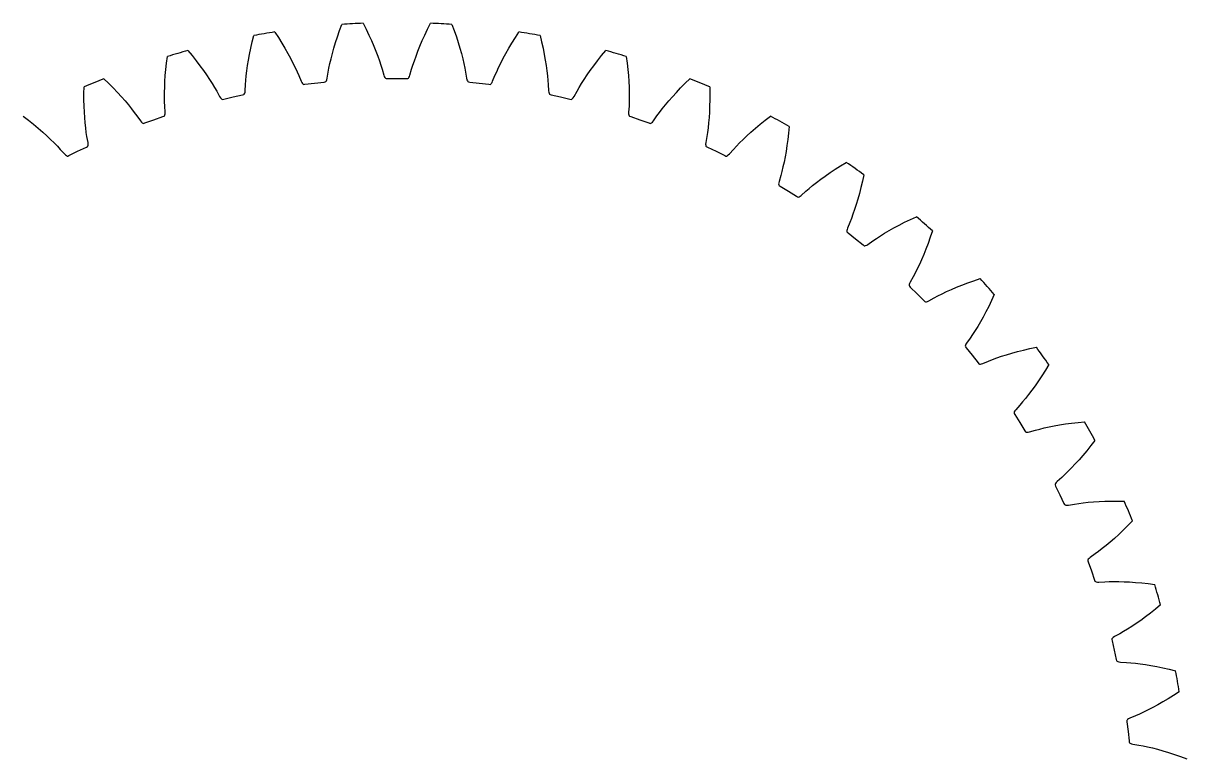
# Model space of a CAD drawing. Extents: x -29 to 85, y -29 to 29.
# Drawn here: x 42.32 to 84.93, y 2.02 to 28.97 of the extents above; entities that cross this region are included whole.
import ezdxf

# ---------------------------------------------------------------- set-up
doc = ezdxf.new("R2010")
doc.units = 0

msp = doc.modelspace()

# ---------------------------------------------------------------- linework, layer by layer
at = {"layer": 'layer0'}
for p, q in [((51.528, 28.653), (51.66, 28.451)), ((53.822, 28.478), (53.9, 28.703)), ((53.9, 28.703), (53.984, 28.93)), ((54.764, 28.974), (54.873, 28.758)), ((54.873, 28.758), (54.976, 28.543)), ((57.024, 28.543), (57.127, 28.758)), ((57.127, 28.758), (57.236, 28.974)), ((58.016, 28.93), (58.1, 28.703)), ((58.1, 28.703), (58.178, 28.478)), ((60.34, 28.451), (60.472, 28.653)), ((50.647, 28.055), (50.699, 28.288)), ((50.699, 28.288), (50.757, 28.522)), ((51.66, 28.451), (51.786, 28.249)), ((51.786, 28.249), (51.902, 28.055)), ((53.69, 28.055), (53.752, 28.263)), ((53.752, 28.263), (53.822, 28.478)), ((54.976, 28.543), (55.069, 28.337)), ((55.069, 28.337), (55.155, 28.137)), ((55.155, 28.137), (55.23, 27.95)), ((56.77, 27.95), (56.845, 28.137)), ((56.845, 28.137), (56.931, 28.337)), ((56.931, 28.337), (57.024, 28.543)), ((58.178, 28.478), (58.248, 28.263)), ((58.248, 28.263), (58.31, 28.055)), ((60.098, 28.055), (60.214, 28.249)), ((60.214, 28.249), (60.34, 28.451)), ((61.243, 28.522), (61.301, 28.288)), ((61.301, 28.288), (61.353, 28.055)), ((47.565, 27.516), (47.597, 27.756)), ((48.348, 27.972), (48.502, 27.786)), ((48.502, 27.786), (48.65, 27.6)), ((50.563, 27.62), (50.602, 27.834)), ((50.602, 27.834), (50.647, 28.055)), ((51.902, 28.055), (52.01, 27.866)), ((52.01, 27.866), (52.106, 27.688)), ((53.588, 27.673), (53.636, 27.86)), ((53.636, 27.86), (53.69, 28.055)), ((55.23, 27.95), (55.299, 27.769)), ((55.299, 27.769), (55.36, 27.598)), ((56.64, 27.598), (56.701, 27.769)), ((56.701, 27.769), (56.77, 27.95)), ((58.31, 28.055), (58.364, 27.86)), ((58.364, 27.86), (58.412, 27.673)), ((59.894, 27.688), (59.99, 27.866)), ((59.99, 27.866), (60.098, 28.055)), ((61.353, 28.055), (61.398, 27.834)), ((61.398, 27.834), (61.437, 27.62)), ((63.35, 27.6), (63.498, 27.786)), ((63.498, 27.786), (63.652, 27.972)), ((64.403, 27.756), (64.435, 27.516)), ((47.519, 27.054), (47.539, 27.28)), ((47.539, 27.28), (47.565, 27.516)), ((48.65, 27.6), (48.787, 27.419)), ((48.787, 27.419), (48.915, 27.244)), ((50.505, 27.229), (50.531, 27.42)), ((50.531, 27.42), (50.563, 27.62)), ((52.106, 27.688), (52.194, 27.516)), ((52.194, 27.516), (52.274, 27.352)), ((52.274, 27.352), (52.344, 27.199)), ((53.483, 27.177), (53.512, 27.331)), ((53.512, 27.331), (53.546, 27.496)), ((53.546, 27.496), (53.588, 27.673)), ((55.36, 27.598), (55.413, 27.438)), ((55.413, 27.438), (55.459, 27.288)), ((55.459, 27.288), (55.52, 27.071)), ((56.48, 27.071), (56.541, 27.288)), ((56.541, 27.288), (56.587, 27.438)), ((56.587, 27.438), (56.64, 27.598)), ((58.412, 27.673), (58.454, 27.496)), ((58.454, 27.496), (58.488, 27.331)), ((58.488, 27.331), (58.517, 27.177)), ((59.656, 27.199), (59.726, 27.352)), ((59.726, 27.352), (59.806, 27.516)), ((59.806, 27.516), (59.894, 27.688)), ((61.437, 27.62), (61.469, 27.42)), ((61.469, 27.42), (61.495, 27.229)), ((63.085, 27.244), (63.213, 27.419)), ((63.213, 27.419), (63.35, 27.6)), ((64.435, 27.516), (64.461, 27.28)), ((64.461, 27.28), (64.481, 27.054)), ((45.264, 26.94), (45.438, 26.772)), ((47.505, 26.838), (47.519, 27.054)), ((48.915, 27.244), (49.03, 27.078)), ((49.03, 27.078), (49.137, 26.917)), ((49.137, 26.917), (49.235, 26.763)), ((50.455, 26.724), (50.467, 26.88)), ((50.467, 26.88), (50.483, 27.048)), ((50.483, 27.048), (50.505, 27.229)), ((52.344, 27.199), (52.407, 27.056)), ((52.407, 27.056), (52.492, 26.847)), ((52.492, 26.847), (52.516, 26.8)), ((53.398, 26.837), (53.417, 26.864)), ((53.417, 26.864), (53.433, 26.903)), ((53.433, 26.903), (53.446, 26.955)), ((53.446, 26.955), (53.483, 27.177)), ((55.52, 27.071), (55.539, 27.021)), ((55.539, 27.021), (55.559, 26.984)), ((55.559, 26.984), (55.58, 26.96)), ((55.58, 26.96), (55.602, 26.948)), ((55.602, 26.948), (55.647, 26.948)), ((55.647, 26.948), (56, 26.95)), ((56, 26.95), (56.353, 26.948)), ((56.353, 26.948), (56.398, 26.948)), ((56.398, 26.948), (56.42, 26.96)), ((56.42, 26.96), (56.441, 26.984)), ((56.441, 26.984), (56.461, 27.021)), ((56.461, 27.021), (56.48, 27.071)), ((58.517, 27.177), (58.554, 26.955)), ((58.554, 26.955), (58.567, 26.903)), ((58.567, 26.903), (58.583, 26.864)), ((58.583, 26.864), (58.602, 26.837)), ((59.484, 26.8), (59.508, 26.847)), ((59.508, 26.847), (59.593, 27.056)), ((59.593, 27.056), (59.656, 27.199)), ((61.495, 27.229), (61.517, 27.048)), ((61.517, 27.048), (61.533, 26.88)), ((61.533, 26.88), (61.545, 26.724)), ((62.765, 26.763), (62.863, 26.917)), ((62.863, 26.917), (62.97, 27.078)), ((62.97, 27.078), (63.085, 27.244)), ((64.481, 27.054), (64.495, 26.838)), ((66.562, 26.772), (66.736, 26.94)), ((44.538, 26.399), (44.542, 26.64)), ((45.438, 26.772), (45.606, 26.603)), ((45.606, 26.603), (45.762, 26.439)), ((45.762, 26.439), (45.909, 26.279)), ((47.49, 26.443), (47.495, 26.636)), ((47.49, 26.26), (47.49, 26.443)), ((47.495, 26.636), (47.505, 26.838)), ((49.235, 26.763), (49.322, 26.619)), ((49.322, 26.619), (49.4, 26.483)), ((49.4, 26.483), (49.508, 26.286)), ((50.425, 26.406), (50.437, 26.447)), ((50.437, 26.447), (50.444, 26.499)), ((50.444, 26.499), (50.455, 26.724)), ((52.516, 26.8), (52.541, 26.765)), ((52.541, 26.765), (52.564, 26.743)), ((52.564, 26.743), (52.588, 26.734)), ((52.588, 26.734), (52.632, 26.739)), ((52.632, 26.739), (52.983, 26.781)), ((52.983, 26.781), (53.333, 26.818)), ((53.333, 26.818), (53.378, 26.823)), ((53.378, 26.823), (53.398, 26.837)), ((58.602, 26.837), (58.622, 26.823)), ((58.622, 26.823), (58.667, 26.818)), ((58.667, 26.818), (59.017, 26.781)), ((59.017, 26.781), (59.368, 26.739)), ((59.368, 26.739), (59.412, 26.734)), ((59.412, 26.734), (59.436, 26.743)), ((59.436, 26.743), (59.459, 26.765)), ((59.459, 26.765), (59.484, 26.8)), ((61.545, 26.724), (61.556, 26.499)), ((61.556, 26.499), (61.563, 26.447)), ((61.563, 26.447), (61.575, 26.406)), ((62.492, 26.286), (62.6, 26.483)), ((62.6, 26.483), (62.678, 26.619)), ((62.678, 26.619), (62.765, 26.763)), ((64.495, 26.838), (64.505, 26.636)), ((64.505, 26.636), (64.51, 26.443)), ((64.51, 26.443), (64.51, 26.26)), ((66.091, 26.279), (66.238, 26.439)), ((66.238, 26.439), (66.394, 26.603)), ((66.394, 26.603), (66.562, 26.772)), ((67.458, 26.64), (67.462, 26.399)), ((44.538, 26.161), (44.538, 26.399)), ((44.544, 25.935), (44.538, 26.161)), ((45.909, 26.279), (46.042, 26.127)), ((46.042, 26.127), (46.166, 25.979)), ((47.492, 26.092), (47.49, 26.26)), ((47.498, 25.935), (47.492, 26.092)), ((49.508, 26.286), (49.538, 26.241)), ((49.538, 26.241), (49.566, 26.21)), ((49.566, 26.21), (49.592, 26.191)), ((49.592, 26.191), (49.616, 26.184)), ((49.616, 26.184), (49.66, 26.194)), ((49.66, 26.194), (50.003, 26.274)), ((50.003, 26.274), (50.347, 26.351)), ((50.347, 26.351), (50.391, 26.361)), ((50.391, 26.361), (50.41, 26.377)), ((50.41, 26.377), (50.425, 26.406)), ((61.575, 26.406), (61.59, 26.377)), ((61.59, 26.377), (61.609, 26.361)), ((61.609, 26.361), (61.653, 26.351)), ((61.653, 26.351), (61.997, 26.274)), ((61.997, 26.274), (62.34, 26.194)), ((62.34, 26.194), (62.384, 26.184)), ((62.384, 26.184), (62.408, 26.191)), ((62.408, 26.191), (62.434, 26.21)), ((62.434, 26.21), (62.462, 26.241)), ((62.462, 26.241), (62.492, 26.286)), ((64.508, 26.092), (64.502, 25.935)), ((64.51, 26.26), (64.508, 26.092)), ((65.834, 25.979), (65.958, 26.127)), ((65.958, 26.127), (66.091, 26.279)), ((67.462, 26.161), (67.456, 25.935)), ((67.462, 26.399), (67.462, 26.161)), ((44.553, 25.718), (44.544, 25.935)), ((44.567, 25.516), (44.553, 25.718)), ((46.166, 25.979), (46.281, 25.837)), ((46.281, 25.837), (46.383, 25.704)), ((46.383, 25.704), (46.477, 25.578)), ((46.477, 25.578), (46.606, 25.393)), ((47.475, 25.567), (47.492, 25.586)), ((47.492, 25.586), (47.504, 25.616)), ((47.512, 25.71), (47.498, 25.935)), ((47.504, 25.616), (47.511, 25.657)), ((47.511, 25.657), (47.512, 25.71)), ((64.502, 25.935), (64.488, 25.71)), ((64.488, 25.71), (64.489, 25.657)), ((64.489, 25.657), (64.496, 25.616)), ((64.496, 25.616), (64.508, 25.586)), ((64.508, 25.586), (64.525, 25.567)), ((65.394, 25.393), (65.523, 25.578)), ((65.523, 25.578), (65.617, 25.704)), ((65.617, 25.704), (65.719, 25.837)), ((65.719, 25.837), (65.834, 25.979)), ((67.447, 25.718), (67.433, 25.516)), ((67.456, 25.935), (67.447, 25.718)), ((42.316, 25.568), (42.507, 25.421)), ((42.507, 25.421), (42.693, 25.272)), ((42.693, 25.272), (42.866, 25.127)), ((44.583, 25.324), (44.567, 25.516)), ((44.603, 25.142), (44.583, 25.324)), ((44.624, 24.975), (44.603, 25.142)), ((46.606, 25.393), (46.64, 25.353)), ((46.64, 25.353), (46.671, 25.324)), ((46.671, 25.324), (46.7, 25.308)), ((46.7, 25.308), (46.724, 25.305)), ((46.724, 25.305), (46.767, 25.319)), ((46.767, 25.319), (47.099, 25.438)), ((47.099, 25.438), (47.433, 25.552)), ((47.433, 25.552), (47.475, 25.567)), ((64.525, 25.567), (64.567, 25.552)), ((64.567, 25.552), (64.901, 25.438)), ((64.901, 25.438), (65.233, 25.319)), ((65.233, 25.319), (65.276, 25.305)), ((65.276, 25.305), (65.3, 25.308)), ((65.3, 25.308), (65.329, 25.324)), ((65.329, 25.324), (65.36, 25.353)), ((65.36, 25.353), (65.394, 25.393)), ((67.397, 25.142), (67.376, 24.975)), ((67.417, 25.324), (67.397, 25.142)), ((67.433, 25.516), (67.417, 25.324)), ((69.134, 25.127), (69.307, 25.272)), ((69.307, 25.272), (69.493, 25.421)), ((69.493, 25.421), (69.684, 25.568)), ((70.369, 25.19), (70.346, 24.95)), ((42.866, 25.127), (43.03, 24.984)), ((43.03, 24.984), (43.179, 24.848)), ((43.179, 24.848), (43.319, 24.715)), ((44.648, 24.82), (44.624, 24.975)), ((44.687, 24.598), (44.648, 24.82)), ((67.352, 24.82), (67.313, 24.598)), ((67.376, 24.975), (67.352, 24.82)), ((68.681, 24.715), (68.821, 24.848)), ((68.821, 24.848), (68.97, 24.984)), ((68.97, 24.984), (69.134, 25.127)), ((70.346, 24.95), (70.319, 24.713)), ((43.319, 24.715), (43.449, 24.587)), ((43.449, 24.587), (43.566, 24.466)), ((43.566, 24.466), (43.673, 24.351)), ((43.673, 24.351), (43.822, 24.182)), ((44.307, 24.281), (44.626, 24.432)), ((44.626, 24.432), (44.666, 24.452)), ((44.666, 24.452), (44.681, 24.472)), ((44.681, 24.472), (44.689, 24.503)), ((44.691, 24.546), (44.687, 24.598)), ((44.689, 24.503), (44.691, 24.546)), ((67.313, 24.598), (67.309, 24.546)), ((67.309, 24.546), (67.311, 24.503)), ((67.311, 24.503), (67.319, 24.472)), ((67.319, 24.472), (67.334, 24.452)), ((67.334, 24.452), (67.374, 24.432)), ((67.374, 24.432), (67.693, 24.281)), ((68.178, 24.182), (68.327, 24.351)), ((68.327, 24.351), (68.434, 24.466)), ((68.434, 24.466), (68.551, 24.587)), ((68.551, 24.587), (68.681, 24.715)), ((70.288, 24.489), (70.254, 24.274)), ((70.319, 24.713), (70.288, 24.489)), ((43.822, 24.182), (43.86, 24.145)), ((43.86, 24.145), (43.895, 24.121)), ((43.895, 24.121), (43.924, 24.108)), ((43.924, 24.108), (43.949, 24.107)), ((43.949, 24.107), (43.99, 24.126)), ((43.99, 24.126), (44.307, 24.281)), ((67.693, 24.281), (68.01, 24.126)), ((68.01, 24.126), (68.051, 24.107)), ((68.051, 24.107), (68.076, 24.108)), ((68.076, 24.108), (68.105, 24.121)), ((68.105, 24.121), (68.14, 24.145)), ((68.14, 24.145), (68.178, 24.182)), ((70.18, 23.886), (70.141, 23.708)), ((70.218, 24.075), (70.18, 23.886)), ((70.254, 24.274), (70.218, 24.075)), ((72.254, 23.751), (72.461, 23.875)), ((70.1, 23.545), (70.06, 23.393)), ((70.141, 23.708), (70.1, 23.545)), ((71.686, 23.375), (71.864, 23.498)), ((71.864, 23.498), (72.053, 23.623)), ((72.053, 23.623), (72.254, 23.751)), ((69.986, 23.125), (69.983, 23.083)), ((69.983, 23.083), (69.988, 23.051)), ((69.996, 23.177), (69.986, 23.125)), ((69.988, 23.051), (70.001, 23.029)), ((70.06, 23.393), (69.996, 23.177)), ((70.001, 23.029), (70.038, 23.005)), ((71.095, 22.92), (71.225, 23.027)), ((71.225, 23.027), (71.368, 23.14)), ((71.368, 23.14), (71.522, 23.256)), ((71.522, 23.256), (71.686, 23.375)), ((73.049, 23.187), (72.996, 22.955)), ((73.099, 23.423), (73.049, 23.187)), ((70.038, 23.005), (70.338, 22.819)), ((70.338, 22.819), (70.636, 22.63)), ((70.636, 22.63), (70.674, 22.606)), ((70.674, 22.606), (70.699, 22.604)), ((70.699, 22.604), (70.73, 22.614)), ((70.73, 22.614), (70.767, 22.634)), ((70.767, 22.634), (70.809, 22.666)), ((70.809, 22.666), (70.976, 22.817)), ((70.976, 22.817), (71.095, 22.92)), ((72.94, 22.735), (72.882, 22.526)), ((72.996, 22.955), (72.94, 22.735)), ((72.825, 22.332), (72.766, 22.148)), ((72.882, 22.526), (72.825, 22.332)), ((72.648, 21.818), (72.591, 21.672)), ((72.706, 21.976), (72.648, 21.818)), ((72.766, 22.148), (72.706, 21.976)), ((74.597, 21.677), (74.811, 21.781)), ((74.811, 21.781), (75.031, 21.882)), ((72.487, 21.414), (72.48, 21.372)), ((72.48, 21.372), (72.481, 21.34)), ((72.481, 21.34), (72.491, 21.317)), ((72.503, 21.464), (72.487, 21.414)), ((72.491, 21.317), (72.526, 21.289)), ((72.591, 21.672), (72.503, 21.464)), ((73.862, 21.274), (74.028, 21.372)), ((74.028, 21.372), (74.204, 21.472)), ((74.204, 21.472), (74.395, 21.574)), ((74.395, 21.574), (74.597, 21.677)), ((75.614, 21.361), (75.538, 21.132)), ((72.526, 21.289), (72.803, 21.07)), ((72.803, 21.07), (73.077, 20.849)), ((73.254, 20.866), (73.437, 20.997)), ((73.437, 20.997), (73.566, 21.085)), ((73.566, 21.085), (73.708, 21.177)), ((73.708, 21.177), (73.862, 21.274)), ((75.459, 20.907), (75.379, 20.695)), ((75.538, 21.132), (75.459, 20.907)), ((73.077, 20.849), (73.113, 20.821)), ((73.113, 20.821), (73.137, 20.816)), ((73.137, 20.816), (73.169, 20.822)), ((73.169, 20.822), (73.208, 20.839)), ((73.208, 20.839), (73.254, 20.866)), ((75.298, 20.494), (75.219, 20.308)), ((75.379, 20.695), (75.298, 20.494)), ((75.14, 20.132), (75.062, 19.967)), ((75.219, 20.308), (75.14, 20.132)), ((74.913, 19.678), (74.803, 19.481)), ((74.986, 19.817), (74.913, 19.678)), ((75.062, 19.967), (74.986, 19.817)), ((77.132, 19.538), (77.361, 19.614)), ((74.769, 19.393), (74.767, 19.36)), ((74.767, 19.36), (74.774, 19.337)), ((74.781, 19.433), (74.769, 19.393)), ((74.774, 19.337), (74.806, 19.304)), ((74.803, 19.481), (74.781, 19.433)), ((74.806, 19.304), (75.057, 19.057)), ((76.132, 19.14), (76.308, 19.219)), ((76.308, 19.219), (76.494, 19.298)), ((76.494, 19.298), (76.695, 19.379)), ((76.695, 19.379), (76.907, 19.459)), ((76.907, 19.459), (77.132, 19.538)), ((75.057, 19.057), (75.304, 18.806)), ((75.304, 18.806), (75.337, 18.774)), ((75.337, 18.774), (75.36, 18.767)), ((75.36, 18.767), (75.393, 18.769)), ((75.393, 18.769), (75.433, 18.781)), ((75.433, 18.781), (75.481, 18.803)), ((75.481, 18.803), (75.678, 18.913)), ((75.678, 18.913), (75.817, 18.986)), ((75.817, 18.986), (75.967, 19.062)), ((75.967, 19.062), (76.132, 19.14)), ((77.781, 18.811), (77.677, 18.597)), ((77.882, 19.031), (77.781, 18.811)), ((77.574, 18.395), (77.472, 18.204)), ((77.677, 18.597), (77.574, 18.395)), ((77.372, 18.028), (77.274, 17.862)), ((77.472, 18.204), (77.372, 18.028)), ((77.085, 17.566), (76.997, 17.437)), ((77.177, 17.708), (77.085, 17.566)), ((77.274, 17.862), (77.177, 17.708)), ((76.822, 17.169), (76.816, 17.137)), ((76.816, 17.137), (76.821, 17.113)), ((76.821, 17.113), (76.849, 17.077)), ((76.839, 17.208), (76.822, 17.169)), ((76.866, 17.254), (76.839, 17.208)), ((76.849, 17.077), (77.07, 16.803)), ((76.997, 17.437), (76.866, 17.254)), ((78.955, 16.996), (79.187, 17.049)), ((79.187, 17.049), (79.423, 17.099)), ((77.07, 16.803), (77.289, 16.526)), ((77.672, 16.591), (77.818, 16.648)), ((77.818, 16.648), (77.976, 16.706)), ((77.976, 16.706), (78.148, 16.766)), ((78.148, 16.766), (78.332, 16.825)), ((78.332, 16.825), (78.526, 16.882)), ((78.526, 16.882), (78.735, 16.94)), ((78.735, 16.94), (78.955, 16.996)), ((77.289, 16.526), (77.317, 16.491)), ((77.317, 16.491), (77.34, 16.481)), ((77.34, 16.481), (77.372, 16.48)), ((77.372, 16.48), (77.414, 16.487)), ((77.414, 16.487), (77.464, 16.503)), ((77.464, 16.503), (77.672, 16.591)), ((79.751, 16.254), (79.623, 16.053)), ((79.875, 16.461), (79.751, 16.254)), ((79.498, 15.864), (79.375, 15.686)), ((79.623, 16.053), (79.498, 15.864)), ((79.14, 15.368), (79.027, 15.225)), ((79.256, 15.522), (79.14, 15.368)), ((79.375, 15.686), (79.256, 15.522)), ((78.817, 14.976), (78.666, 14.809)), ((78.92, 15.095), (78.817, 14.976)), ((79.027, 15.225), (78.92, 15.095)), ((78.614, 14.73), (78.604, 14.699)), ((78.604, 14.699), (78.606, 14.674)), ((78.606, 14.674), (78.63, 14.636)), ((78.634, 14.767), (78.614, 14.73)), ((78.63, 14.636), (78.819, 14.338)), ((78.666, 14.809), (78.634, 14.767)), ((78.819, 14.338), (79.005, 14.038)), ((79.393, 14.06), (79.545, 14.1)), ((79.545, 14.1), (79.708, 14.141)), ((79.708, 14.141), (79.886, 14.18)), ((79.886, 14.18), (80.075, 14.218)), ((80.075, 14.218), (80.274, 14.254)), ((80.274, 14.254), (80.489, 14.288)), ((80.489, 14.288), (80.713, 14.319)), ((80.713, 14.319), (80.95, 14.346)), ((80.95, 14.346), (81.19, 14.369)), ((79.005, 14.038), (79.029, 14.001)), ((79.029, 14.001), (79.051, 13.988)), ((79.051, 13.988), (79.083, 13.983)), ((79.083, 13.983), (79.125, 13.986)), ((79.125, 13.986), (79.177, 13.996)), ((79.177, 13.996), (79.393, 14.06)), ((81.568, 13.684), (81.421, 13.493)), ((81.272, 13.307), (81.127, 13.134)), ((81.421, 13.493), (81.272, 13.307)), ((80.848, 12.821), (80.715, 12.681)), ((80.984, 12.97), (80.848, 12.821)), ((81.127, 13.134), (80.984, 12.97)), ((80.466, 12.434), (80.351, 12.327)), ((80.587, 12.551), (80.466, 12.434)), ((80.715, 12.681), (80.587, 12.551)), ((80.108, 12.076), (80.107, 12.051)), ((80.107, 12.051), (80.126, 12.01)), ((80.121, 12.105), (80.108, 12.076)), ((80.145, 12.14), (80.121, 12.105)), ((80.126, 12.01), (80.281, 11.693)), ((80.182, 12.178), (80.145, 12.14)), ((80.351, 12.327), (80.182, 12.178)), ((80.281, 11.693), (80.432, 11.374)), ((80.432, 11.374), (80.452, 11.334)), ((80.452, 11.334), (80.472, 11.319)), ((80.472, 11.319), (80.503, 11.311)), ((80.503, 11.311), (80.546, 11.309)), ((80.546, 11.309), (80.598, 11.313)), ((80.598, 11.313), (80.82, 11.352)), ((80.82, 11.352), (80.975, 11.376)), ((80.975, 11.376), (81.142, 11.397)), ((81.142, 11.397), (81.324, 11.417)), ((81.324, 11.417), (81.516, 11.433)), ((81.516, 11.433), (81.718, 11.447)), ((81.718, 11.447), (81.935, 11.456)), ((81.935, 11.456), (82.161, 11.462)), ((82.161, 11.462), (82.399, 11.462)), ((82.399, 11.462), (82.64, 11.458)), ((82.94, 10.736), (82.772, 10.562)), ((82.439, 10.238), (82.279, 10.091)), ((82.603, 10.394), (82.439, 10.238)), ((82.772, 10.562), (82.603, 10.394)), ((81.979, 9.834), (81.837, 9.719)), ((82.127, 9.958), (81.979, 9.834)), ((82.279, 10.091), (82.127, 9.958)), ((81.393, 9.394), (81.353, 9.36)), ((81.578, 9.523), (81.393, 9.394)), ((81.704, 9.617), (81.578, 9.523)), ((81.837, 9.719), (81.704, 9.617)), ((81.308, 9.3), (81.305, 9.276)), ((81.305, 9.276), (81.319, 9.233)), ((81.324, 9.329), (81.308, 9.3)), ((81.319, 9.233), (81.438, 8.901)), ((81.353, 9.36), (81.324, 9.329)), ((81.438, 8.901), (81.552, 8.567)), ((81.552, 8.567), (81.567, 8.525)), ((81.567, 8.525), (81.586, 8.508)), ((81.586, 8.508), (81.616, 8.496)), ((81.616, 8.496), (81.657, 8.489)), ((81.657, 8.489), (81.71, 8.488)), ((81.71, 8.488), (81.935, 8.502)), ((81.935, 8.502), (82.092, 8.508)), ((82.092, 8.508), (82.26, 8.51)), ((82.26, 8.51), (82.443, 8.51)), ((82.443, 8.51), (82.636, 8.505)), ((82.636, 8.505), (82.838, 8.495)), ((82.838, 8.495), (83.054, 8.481)), ((83.054, 8.481), (83.28, 8.461)), ((83.28, 8.461), (83.516, 8.435)), ((83.516, 8.435), (83.756, 8.403)), ((83.6, 7.35), (83.419, 7.213)), ((83.786, 7.498), (83.6, 7.35)), ((83.972, 7.652), (83.786, 7.498)), ((82.917, 6.863), (82.763, 6.765)), ((83.078, 6.97), (82.917, 6.863)), ((83.244, 7.085), (83.078, 6.97)), ((83.419, 7.213), (83.244, 7.085)), ((82.191, 6.408), (82.184, 6.384)), ((82.21, 6.434), (82.191, 6.408)), ((82.241, 6.462), (82.21, 6.434)), ((82.286, 6.492), (82.241, 6.462)), ((82.483, 6.6), (82.286, 6.492)), ((82.619, 6.678), (82.483, 6.6)), ((82.763, 6.765), (82.619, 6.678)), ((82.184, 6.384), (82.194, 6.34)), ((82.194, 6.34), (82.274, 5.997)), ((82.274, 5.997), (82.351, 5.653)), ((82.351, 5.653), (82.361, 5.609)), ((82.361, 5.609), (82.377, 5.59)), ((82.377, 5.59), (82.406, 5.575)), ((82.406, 5.575), (82.447, 5.563)), ((82.447, 5.563), (82.499, 5.556)), ((82.499, 5.556), (82.724, 5.545)), ((82.724, 5.545), (82.88, 5.533)), ((82.88, 5.533), (83.048, 5.517)), ((83.048, 5.517), (83.229, 5.495)), ((83.229, 5.495), (83.42, 5.469)), ((83.42, 5.469), (83.62, 5.437)), ((83.62, 5.437), (83.834, 5.398)), ((83.834, 5.398), (84.055, 5.353)), ((84.055, 5.353), (84.288, 5.301)), ((84.288, 5.301), (84.522, 5.243)), ((84.451, 4.34), (84.249, 4.214)), ((84.653, 4.472), (84.451, 4.34)), ((83.688, 3.894), (83.516, 3.806)), ((83.866, 3.99), (83.688, 3.894)), ((84.055, 4.098), (83.866, 3.99)), ((84.249, 4.214), (84.055, 4.098)), ((82.743, 3.436), (82.734, 3.412)), ((82.734, 3.412), (82.739, 3.368)), ((82.765, 3.459), (82.743, 3.436)), ((82.8, 3.484), (82.765, 3.459)), ((82.847, 3.508), (82.8, 3.484)), ((83.056, 3.593), (82.847, 3.508)), ((83.199, 3.656), (83.056, 3.593)), ((83.352, 3.726), (83.199, 3.656)), ((83.516, 3.806), (83.352, 3.726)), ((82.739, 3.368), (82.781, 3.017)), ((82.781, 3.017), (82.818, 2.667)), ((82.818, 2.667), (82.823, 2.622)), ((82.823, 2.622), (82.837, 2.602)), ((82.837, 2.602), (82.864, 2.583)), ((82.864, 2.583), (82.903, 2.567)), ((82.903, 2.567), (82.955, 2.554)), ((82.955, 2.554), (83.177, 2.517)), ((83.177, 2.517), (83.331, 2.488)), ((83.331, 2.488), (83.496, 2.454)), ((83.496, 2.454), (83.673, 2.412)), ((83.673, 2.412), (83.86, 2.364)), ((83.86, 2.364), (84.055, 2.31)), ((84.055, 2.31), (84.263, 2.248)), ((84.263, 2.248), (84.478, 2.178)), ((84.478, 2.178), (84.703, 2.1)), ((84.703, 2.1), (84.93, 2.016))]:
    msp.add_line(p, q, dxfattribs=at)
for start, end in [(98.8704, 100.4153), (92.4418, 93.9867), (86.0133, 87.5582), (79.5847, 81.1296), (105.299, 106.8439), (73.1561, 74.701), (111.7275, 113.2725), (66.7275, 68.2725), (60.299, 61.8439), (53.8704, 55.4153), (47.4418, 48.9868), (41.0132, 42.5582), (34.5847, 36.1296), (28.1561, 29.701), (21.7275, 23.2725), (15.299, 16.8439), (8.8704, 10.4153)]:
    msp.add_arc((56, 0), 29, start, end, dxfattribs=at)
at = {"layer": 'layer2'}
for p, q in [((51.528, 28.653), (51.66, 28.451)), ((53.822, 28.478), (53.9, 28.703)), ((53.9, 28.703), (53.984, 28.93)), ((54.764, 28.974), (54.873, 28.758)), ((54.873, 28.758), (54.976, 28.543)), ((57.024, 28.543), (57.127, 28.758)), ((57.127, 28.758), (57.236, 28.974)), ((58.016, 28.93), (58.1, 28.703)), ((58.1, 28.703), (58.178, 28.478)), ((60.34, 28.451), (60.472, 28.653)), ((50.647, 28.055), (50.699, 28.288)), ((50.699, 28.288), (50.757, 28.522)), ((51.66, 28.451), (51.786, 28.249)), ((51.786, 28.249), (51.902, 28.055)), ((53.69, 28.055), (53.752, 28.263)), ((53.752, 28.263), (53.822, 28.478)), ((54.976, 28.543), (55.069, 28.337)), ((55.069, 28.337), (55.155, 28.137)), ((55.155, 28.137), (55.23, 27.95)), ((56.77, 27.95), (56.845, 28.137)), ((56.845, 28.137), (56.931, 28.337)), ((56.931, 28.337), (57.024, 28.543)), ((58.178, 28.478), (58.248, 28.263)), ((58.248, 28.263), (58.31, 28.055)), ((60.098, 28.055), (60.214, 28.249)), ((60.214, 28.249), (60.34, 28.451)), ((61.243, 28.522), (61.301, 28.288)), ((61.301, 28.288), (61.353, 28.055)), ((47.565, 27.516), (47.597, 27.756)), ((48.348, 27.972), (48.502, 27.786)), ((48.502, 27.786), (48.65, 27.6)), ((50.563, 27.62), (50.602, 27.834)), ((50.602, 27.834), (50.647, 28.055)), ((51.902, 28.055), (52.01, 27.866)), ((52.01, 27.866), (52.106, 27.688)), ((53.588, 27.673), (53.636, 27.86)), ((53.636, 27.86), (53.69, 28.055)), ((55.23, 27.95), (55.299, 27.769)), ((55.299, 27.769), (55.36, 27.598)), ((56.64, 27.598), (56.701, 27.769)), ((56.701, 27.769), (56.77, 27.95)), ((58.31, 28.055), (58.364, 27.86)), ((58.364, 27.86), (58.412, 27.673)), ((59.894, 27.688), (59.99, 27.866)), ((59.99, 27.866), (60.098, 28.055)), ((61.353, 28.055), (61.398, 27.834)), ((61.398, 27.834), (61.437, 27.62)), ((63.35, 27.6), (63.498, 27.786)), ((63.498, 27.786), (63.652, 27.972)), ((64.403, 27.756), (64.435, 27.516)), ((47.519, 27.054), (47.539, 27.28)), ((47.539, 27.28), (47.565, 27.516)), ((48.65, 27.6), (48.787, 27.419)), ((48.787, 27.419), (48.915, 27.244)), ((50.505, 27.229), (50.531, 27.42)), ((50.531, 27.42), (50.563, 27.62)), ((52.106, 27.688), (52.194, 27.516)), ((52.194, 27.516), (52.274, 27.352)), ((52.274, 27.352), (52.344, 27.199)), ((53.483, 27.177), (53.512, 27.331)), ((53.512, 27.331), (53.546, 27.496)), ((53.546, 27.496), (53.588, 27.673)), ((55.36, 27.598), (55.413, 27.438)), ((55.413, 27.438), (55.459, 27.288)), ((55.459, 27.288), (55.52, 27.071)), ((56.48, 27.071), (56.541, 27.288)), ((56.541, 27.288), (56.587, 27.438)), ((56.587, 27.438), (56.64, 27.598)), ((58.412, 27.673), (58.454, 27.496)), ((58.454, 27.496), (58.488, 27.331)), ((58.488, 27.331), (58.517, 27.177)), ((59.656, 27.199), (59.726, 27.352)), ((59.726, 27.352), (59.806, 27.516)), ((59.806, 27.516), (59.894, 27.688)), ((61.437, 27.62), (61.469, 27.42)), ((61.469, 27.42), (61.495, 27.229)), ((63.085, 27.244), (63.213, 27.419)), ((63.213, 27.419), (63.35, 27.6)), ((64.435, 27.516), (64.461, 27.28)), ((64.461, 27.28), (64.481, 27.054)), ((45.264, 26.94), (45.438, 26.772)), ((47.505, 26.838), (47.519, 27.054)), ((48.915, 27.244), (49.03, 27.078)), ((49.03, 27.078), (49.137, 26.917)), ((49.137, 26.917), (49.235, 26.763)), ((50.455, 26.724), (50.467, 26.88)), ((50.467, 26.88), (50.483, 27.048)), ((50.483, 27.048), (50.505, 27.229)), ((52.344, 27.199), (52.407, 27.056)), ((52.407, 27.056), (52.492, 26.847)), ((52.492, 26.847), (52.516, 26.8)), ((53.398, 26.837), (53.417, 26.864)), ((53.417, 26.864), (53.433, 26.903)), ((53.433, 26.903), (53.446, 26.955)), ((53.446, 26.955), (53.483, 27.177)), ((55.52, 27.071), (55.539, 27.021)), ((55.539, 27.021), (55.559, 26.984)), ((55.559, 26.984), (55.58, 26.96)), ((55.58, 26.96), (55.602, 26.948)), ((55.602, 26.948), (55.647, 26.948)), ((55.647, 26.948), (56, 26.95)), ((56, 26.95), (56.353, 26.948)), ((56.353, 26.948), (56.398, 26.948)), ((56.398, 26.948), (56.42, 26.96)), ((56.42, 26.96), (56.441, 26.984)), ((56.441, 26.984), (56.461, 27.021)), ((56.461, 27.021), (56.48, 27.071)), ((58.517, 27.177), (58.554, 26.955)), ((58.554, 26.955), (58.567, 26.903)), ((58.567, 26.903), (58.583, 26.864)), ((58.583, 26.864), (58.602, 26.837)), ((59.484, 26.8), (59.508, 26.847)), ((59.508, 26.847), (59.593, 27.056)), ((59.593, 27.056), (59.656, 27.199)), ((61.495, 27.229), (61.517, 27.048)), ((61.517, 27.048), (61.533, 26.88)), ((61.533, 26.88), (61.545, 26.724)), ((62.765, 26.763), (62.863, 26.917)), ((62.863, 26.917), (62.97, 27.078)), ((62.97, 27.078), (63.085, 27.244)), ((64.481, 27.054), (64.495, 26.838)), ((66.562, 26.772), (66.736, 26.94)), ((44.538, 26.399), (44.542, 26.64)), ((45.438, 26.772), (45.606, 26.603)), ((45.606, 26.603), (45.762, 26.439)), ((45.762, 26.439), (45.909, 26.279)), ((47.49, 26.443), (47.495, 26.636)), ((47.49, 26.26), (47.49, 26.443)), ((47.495, 26.636), (47.505, 26.838)), ((49.235, 26.763), (49.322, 26.619)), ((49.322, 26.619), (49.4, 26.483)), ((49.4, 26.483), (49.508, 26.286)), ((50.425, 26.406), (50.437, 26.447)), ((50.437, 26.447), (50.444, 26.499)), ((50.444, 26.499), (50.455, 26.724)), ((52.516, 26.8), (52.541, 26.765)), ((52.541, 26.765), (52.564, 26.743)), ((52.564, 26.743), (52.588, 26.734)), ((52.588, 26.734), (52.632, 26.739)), ((52.632, 26.739), (52.983, 26.781)), ((52.983, 26.781), (53.333, 26.818)), ((53.333, 26.818), (53.378, 26.823)), ((53.378, 26.823), (53.398, 26.837)), ((58.602, 26.837), (58.622, 26.823)), ((58.622, 26.823), (58.667, 26.818)), ((58.667, 26.818), (59.017, 26.781)), ((59.017, 26.781), (59.368, 26.739)), ((59.368, 26.739), (59.412, 26.734)), ((59.412, 26.734), (59.436, 26.743)), ((59.436, 26.743), (59.459, 26.765)), ((59.459, 26.765), (59.484, 26.8)), ((61.545, 26.724), (61.556, 26.499)), ((61.556, 26.499), (61.563, 26.447)), ((61.563, 26.447), (61.575, 26.406)), ((62.492, 26.286), (62.6, 26.483)), ((62.6, 26.483), (62.678, 26.619)), ((62.678, 26.619), (62.765, 26.763)), ((64.495, 26.838), (64.505, 26.636)), ((64.505, 26.636), (64.51, 26.443)), ((64.51, 26.443), (64.51, 26.26)), ((66.091, 26.279), (66.238, 26.439)), ((66.238, 26.439), (66.394, 26.603)), ((66.394, 26.603), (66.562, 26.772)), ((67.458, 26.64), (67.462, 26.399)), ((44.538, 26.161), (44.538, 26.399)), ((44.544, 25.935), (44.538, 26.161)), ((45.909, 26.279), (46.042, 26.127)), ((46.042, 26.127), (46.166, 25.979)), ((47.492, 26.092), (47.49, 26.26)), ((47.498, 25.935), (47.492, 26.092)), ((49.508, 26.286), (49.538, 26.241)), ((49.538, 26.241), (49.566, 26.21)), ((49.566, 26.21), (49.592, 26.191)), ((49.592, 26.191), (49.616, 26.184)), ((49.616, 26.184), (49.66, 26.194)), ((49.66, 26.194), (50.003, 26.274)), ((50.003, 26.274), (50.347, 26.351)), ((50.347, 26.351), (50.391, 26.361)), ((50.391, 26.361), (50.41, 26.377)), ((50.41, 26.377), (50.425, 26.406)), ((61.575, 26.406), (61.59, 26.377)), ((61.59, 26.377), (61.609, 26.361)), ((61.609, 26.361), (61.653, 26.351)), ((61.653, 26.351), (61.997, 26.274)), ((61.997, 26.274), (62.34, 26.194)), ((62.34, 26.194), (62.384, 26.184)), ((62.384, 26.184), (62.408, 26.191)), ((62.408, 26.191), (62.434, 26.21)), ((62.434, 26.21), (62.462, 26.241)), ((62.462, 26.241), (62.492, 26.286)), ((64.508, 26.092), (64.502, 25.935)), ((64.51, 26.26), (64.508, 26.092)), ((65.834, 25.979), (65.958, 26.127)), ((65.958, 26.127), (66.091, 26.279)), ((67.462, 26.161), (67.456, 25.935)), ((67.462, 26.399), (67.462, 26.161)), ((44.553, 25.718), (44.544, 25.935)), ((44.567, 25.516), (44.553, 25.718)), ((46.166, 25.979), (46.281, 25.837)), ((46.281, 25.837), (46.383, 25.704)), ((46.383, 25.704), (46.477, 25.578)), ((46.477, 25.578), (46.606, 25.393)), ((47.475, 25.567), (47.492, 25.586)), ((47.492, 25.586), (47.504, 25.616)), ((47.512, 25.71), (47.498, 25.935)), ((47.504, 25.616), (47.511, 25.657)), ((47.511, 25.657), (47.512, 25.71)), ((64.502, 25.935), (64.488, 25.71)), ((64.488, 25.71), (64.489, 25.657)), ((64.489, 25.657), (64.496, 25.616)), ((64.496, 25.616), (64.508, 25.586)), ((64.508, 25.586), (64.525, 25.567)), ((65.394, 25.393), (65.523, 25.578)), ((65.523, 25.578), (65.617, 25.704)), ((65.617, 25.704), (65.719, 25.837)), ((65.719, 25.837), (65.834, 25.979)), ((67.447, 25.718), (67.433, 25.516)), ((67.456, 25.935), (67.447, 25.718)), ((42.316, 25.568), (42.507, 25.421)), ((42.507, 25.421), (42.693, 25.272)), ((42.693, 25.272), (42.866, 25.127)), ((44.583, 25.324), (44.567, 25.516)), ((44.603, 25.142), (44.583, 25.324)), ((44.624, 24.975), (44.603, 25.142)), ((46.606, 25.393), (46.64, 25.353)), ((46.64, 25.353), (46.671, 25.324)), ((46.671, 25.324), (46.7, 25.308)), ((46.7, 25.308), (46.724, 25.305)), ((46.724, 25.305), (46.767, 25.319)), ((46.767, 25.319), (47.099, 25.438)), ((47.099, 25.438), (47.433, 25.552)), ((47.433, 25.552), (47.475, 25.567)), ((64.525, 25.567), (64.567, 25.552)), ((64.567, 25.552), (64.901, 25.438)), ((64.901, 25.438), (65.233, 25.319)), ((65.233, 25.319), (65.276, 25.305)), ((65.276, 25.305), (65.3, 25.308)), ((65.3, 25.308), (65.329, 25.324)), ((65.329, 25.324), (65.36, 25.353)), ((65.36, 25.353), (65.394, 25.393)), ((67.397, 25.142), (67.376, 24.975)), ((67.417, 25.324), (67.397, 25.142)), ((67.433, 25.516), (67.417, 25.324)), ((69.134, 25.127), (69.307, 25.272)), ((69.307, 25.272), (69.493, 25.421)), ((69.493, 25.421), (69.684, 25.568)), ((70.369, 25.19), (70.346, 24.95)), ((42.866, 25.127), (43.03, 24.984)), ((43.03, 24.984), (43.179, 24.848)), ((43.179, 24.848), (43.319, 24.715)), ((44.648, 24.82), (44.624, 24.975)), ((44.687, 24.598), (44.648, 24.82)), ((67.352, 24.82), (67.313, 24.598)), ((67.376, 24.975), (67.352, 24.82)), ((68.681, 24.715), (68.821, 24.848)), ((68.821, 24.848), (68.97, 24.984)), ((68.97, 24.984), (69.134, 25.127)), ((70.346, 24.95), (70.319, 24.713)), ((43.319, 24.715), (43.449, 24.587)), ((43.449, 24.587), (43.566, 24.466)), ((43.566, 24.466), (43.673, 24.351)), ((43.673, 24.351), (43.822, 24.182)), ((44.307, 24.281), (44.626, 24.432)), ((44.626, 24.432), (44.666, 24.452)), ((44.666, 24.452), (44.681, 24.472)), ((44.681, 24.472), (44.689, 24.503)), ((44.691, 24.546), (44.687, 24.598)), ((44.689, 24.503), (44.691, 24.546)), ((67.313, 24.598), (67.309, 24.546)), ((67.309, 24.546), (67.311, 24.503)), ((67.311, 24.503), (67.319, 24.472)), ((67.319, 24.472), (67.334, 24.452)), ((67.334, 24.452), (67.374, 24.432)), ((67.374, 24.432), (67.693, 24.281)), ((68.178, 24.182), (68.327, 24.351)), ((68.327, 24.351), (68.434, 24.466)), ((68.434, 24.466), (68.551, 24.587)), ((68.551, 24.587), (68.681, 24.715)), ((70.288, 24.489), (70.254, 24.274)), ((70.319, 24.713), (70.288, 24.489)), ((43.822, 24.182), (43.86, 24.145)), ((43.86, 24.145), (43.895, 24.121)), ((43.895, 24.121), (43.924, 24.108)), ((43.924, 24.108), (43.949, 24.107)), ((43.949, 24.107), (43.99, 24.126)), ((43.99, 24.126), (44.307, 24.281)), ((67.693, 24.281), (68.01, 24.126)), ((68.01, 24.126), (68.051, 24.107)), ((68.051, 24.107), (68.076, 24.108)), ((68.076, 24.108), (68.105, 24.121)), ((68.105, 24.121), (68.14, 24.145)), ((68.14, 24.145), (68.178, 24.182)), ((70.18, 23.886), (70.141, 23.708)), ((70.218, 24.075), (70.18, 23.886)), ((70.254, 24.274), (70.218, 24.075)), ((72.254, 23.751), (72.461, 23.875)), ((70.1, 23.545), (70.06, 23.393)), ((70.141, 23.708), (70.1, 23.545)), ((71.686, 23.375), (71.864, 23.498)), ((71.864, 23.498), (72.053, 23.623)), ((72.053, 23.623), (72.254, 23.751)), ((69.986, 23.125), (69.983, 23.083)), ((69.983, 23.083), (69.988, 23.051)), ((69.996, 23.177), (69.986, 23.125)), ((69.988, 23.051), (70.001, 23.029)), ((70.06, 23.393), (69.996, 23.177)), ((70.001, 23.029), (70.038, 23.005)), ((71.095, 22.92), (71.225, 23.027)), ((71.225, 23.027), (71.368, 23.14)), ((71.368, 23.14), (71.522, 23.256)), ((71.522, 23.256), (71.686, 23.375)), ((73.049, 23.187), (72.996, 22.955)), ((73.099, 23.423), (73.049, 23.187)), ((70.038, 23.005), (70.338, 22.819)), ((70.338, 22.819), (70.636, 22.63)), ((70.636, 22.63), (70.674, 22.606)), ((70.674, 22.606), (70.699, 22.604)), ((70.699, 22.604), (70.73, 22.614)), ((70.73, 22.614), (70.767, 22.634)), ((70.767, 22.634), (70.809, 22.666)), ((70.809, 22.666), (70.976, 22.817)), ((70.976, 22.817), (71.095, 22.92)), ((72.94, 22.735), (72.882, 22.526)), ((72.996, 22.955), (72.94, 22.735)), ((72.825, 22.332), (72.766, 22.148)), ((72.882, 22.526), (72.825, 22.332)), ((72.648, 21.818), (72.591, 21.672)), ((72.706, 21.976), (72.648, 21.818)), ((72.766, 22.148), (72.706, 21.976)), ((74.597, 21.677), (74.811, 21.781)), ((74.811, 21.781), (75.031, 21.882)), ((72.487, 21.414), (72.48, 21.372)), ((72.48, 21.372), (72.481, 21.34)), ((72.481, 21.34), (72.491, 21.317)), ((72.503, 21.464), (72.487, 21.414)), ((72.491, 21.317), (72.526, 21.289)), ((72.591, 21.672), (72.503, 21.464)), ((73.862, 21.274), (74.028, 21.372)), ((74.028, 21.372), (74.204, 21.472)), ((74.204, 21.472), (74.395, 21.574)), ((74.395, 21.574), (74.597, 21.677)), ((75.614, 21.361), (75.538, 21.132)), ((72.526, 21.289), (72.803, 21.07)), ((72.803, 21.07), (73.077, 20.849)), ((73.254, 20.866), (73.437, 20.997)), ((73.437, 20.997), (73.566, 21.085)), ((73.566, 21.085), (73.708, 21.177)), ((73.708, 21.177), (73.862, 21.274)), ((75.459, 20.907), (75.379, 20.695)), ((75.538, 21.132), (75.459, 20.907)), ((73.077, 20.849), (73.113, 20.821)), ((73.113, 20.821), (73.137, 20.816)), ((73.137, 20.816), (73.169, 20.822)), ((73.169, 20.822), (73.208, 20.839)), ((73.208, 20.839), (73.254, 20.866)), ((75.298, 20.494), (75.219, 20.308)), ((75.379, 20.695), (75.298, 20.494)), ((75.14, 20.132), (75.062, 19.967)), ((75.219, 20.308), (75.14, 20.132)), ((74.913, 19.678), (74.803, 19.481)), ((74.986, 19.817), (74.913, 19.678)), ((75.062, 19.967), (74.986, 19.817)), ((77.132, 19.538), (77.361, 19.614)), ((74.769, 19.393), (74.767, 19.36)), ((74.767, 19.36), (74.774, 19.337)), ((74.781, 19.433), (74.769, 19.393)), ((74.774, 19.337), (74.806, 19.304)), ((74.803, 19.481), (74.781, 19.433)), ((74.806, 19.304), (75.057, 19.057)), ((76.132, 19.14), (76.308, 19.219)), ((76.308, 19.219), (76.494, 19.298)), ((76.494, 19.298), (76.695, 19.379)), ((76.695, 19.379), (76.907, 19.459)), ((76.907, 19.459), (77.132, 19.538)), ((75.057, 19.057), (75.304, 18.806)), ((75.304, 18.806), (75.337, 18.774)), ((75.337, 18.774), (75.36, 18.767)), ((75.36, 18.767), (75.393, 18.769)), ((75.393, 18.769), (75.433, 18.781)), ((75.433, 18.781), (75.481, 18.803)), ((75.481, 18.803), (75.678, 18.913)), ((75.678, 18.913), (75.817, 18.986)), ((75.817, 18.986), (75.967, 19.062)), ((75.967, 19.062), (76.132, 19.14)), ((77.781, 18.811), (77.677, 18.597)), ((77.882, 19.031), (77.781, 18.811)), ((77.574, 18.395), (77.472, 18.204)), ((77.677, 18.597), (77.574, 18.395)), ((77.372, 18.028), (77.274, 17.862)), ((77.472, 18.204), (77.372, 18.028)), ((77.085, 17.566), (76.997, 17.437)), ((77.177, 17.708), (77.085, 17.566)), ((77.274, 17.862), (77.177, 17.708)), ((76.822, 17.169), (76.816, 17.137)), ((76.816, 17.137), (76.821, 17.113)), ((76.821, 17.113), (76.849, 17.077)), ((76.839, 17.208), (76.822, 17.169)), ((76.866, 17.254), (76.839, 17.208)), ((76.849, 17.077), (77.07, 16.803)), ((76.997, 17.437), (76.866, 17.254)), ((78.955, 16.996), (79.187, 17.049)), ((79.187, 17.049), (79.423, 17.099)), ((77.07, 16.803), (77.289, 16.526)), ((77.672, 16.591), (77.818, 16.648)), ((77.818, 16.648), (77.976, 16.706)), ((77.976, 16.706), (78.148, 16.766)), ((78.148, 16.766), (78.332, 16.825)), ((78.332, 16.825), (78.526, 16.882)), ((78.526, 16.882), (78.735, 16.94)), ((78.735, 16.94), (78.955, 16.996)), ((77.289, 16.526), (77.317, 16.491)), ((77.317, 16.491), (77.34, 16.481)), ((77.34, 16.481), (77.372, 16.48)), ((77.372, 16.48), (77.414, 16.487)), ((77.414, 16.487), (77.464, 16.503)), ((77.464, 16.503), (77.672, 16.591)), ((79.751, 16.254), (79.623, 16.053)), ((79.875, 16.461), (79.751, 16.254)), ((79.498, 15.864), (79.375, 15.686)), ((79.623, 16.053), (79.498, 15.864)), ((79.14, 15.368), (79.027, 15.225)), ((79.256, 15.522), (79.14, 15.368)), ((79.375, 15.686), (79.256, 15.522)), ((78.817, 14.976), (78.666, 14.809)), ((78.92, 15.095), (78.817, 14.976)), ((79.027, 15.225), (78.92, 15.095)), ((78.614, 14.73), (78.604, 14.699)), ((78.604, 14.699), (78.606, 14.674)), ((78.606, 14.674), (78.63, 14.636)), ((78.634, 14.767), (78.614, 14.73)), ((78.63, 14.636), (78.819, 14.338)), ((78.666, 14.809), (78.634, 14.767)), ((78.819, 14.338), (79.005, 14.038)), ((79.393, 14.06), (79.545, 14.1)), ((79.545, 14.1), (79.708, 14.141)), ((79.708, 14.141), (79.886, 14.18)), ((79.886, 14.18), (80.075, 14.218)), ((80.075, 14.218), (80.274, 14.254)), ((80.274, 14.254), (80.489, 14.288)), ((80.489, 14.288), (80.713, 14.319)), ((80.713, 14.319), (80.95, 14.346)), ((80.95, 14.346), (81.19, 14.369)), ((79.005, 14.038), (79.029, 14.001)), ((79.029, 14.001), (79.051, 13.988)), ((79.051, 13.988), (79.083, 13.983)), ((79.083, 13.983), (79.125, 13.986)), ((79.125, 13.986), (79.177, 13.996)), ((79.177, 13.996), (79.393, 14.06)), ((81.568, 13.684), (81.421, 13.493)), ((81.272, 13.307), (81.127, 13.134)), ((81.421, 13.493), (81.272, 13.307)), ((80.848, 12.821), (80.715, 12.681)), ((80.984, 12.97), (80.848, 12.821)), ((81.127, 13.134), (80.984, 12.97)), ((80.466, 12.434), (80.351, 12.327)), ((80.587, 12.551), (80.466, 12.434)), ((80.715, 12.681), (80.587, 12.551)), ((80.108, 12.076), (80.107, 12.051)), ((80.107, 12.051), (80.126, 12.01)), ((80.121, 12.105), (80.108, 12.076)), ((80.145, 12.14), (80.121, 12.105)), ((80.126, 12.01), (80.281, 11.693)), ((80.182, 12.178), (80.145, 12.14)), ((80.351, 12.327), (80.182, 12.178)), ((80.281, 11.693), (80.432, 11.374)), ((80.432, 11.374), (80.452, 11.334)), ((80.452, 11.334), (80.472, 11.319)), ((80.472, 11.319), (80.503, 11.311)), ((80.503, 11.311), (80.546, 11.309)), ((80.546, 11.309), (80.598, 11.313)), ((80.598, 11.313), (80.82, 11.352)), ((80.82, 11.352), (80.975, 11.376)), ((80.975, 11.376), (81.142, 11.397)), ((81.142, 11.397), (81.324, 11.417)), ((81.324, 11.417), (81.516, 11.433)), ((81.516, 11.433), (81.718, 11.447)), ((81.718, 11.447), (81.935, 11.456)), ((81.935, 11.456), (82.161, 11.462)), ((82.161, 11.462), (82.399, 11.462)), ((82.399, 11.462), (82.64, 11.458)), ((82.94, 10.736), (82.772, 10.562)), ((82.439, 10.238), (82.279, 10.091)), ((82.603, 10.394), (82.439, 10.238)), ((82.772, 10.562), (82.603, 10.394)), ((81.979, 9.834), (81.837, 9.719)), ((82.127, 9.958), (81.979, 9.834)), ((82.279, 10.091), (82.127, 9.958)), ((81.393, 9.394), (81.353, 9.36)), ((81.578, 9.523), (81.393, 9.394)), ((81.704, 9.617), (81.578, 9.523)), ((81.837, 9.719), (81.704, 9.617)), ((81.308, 9.3), (81.305, 9.276)), ((81.305, 9.276), (81.319, 9.233)), ((81.324, 9.329), (81.308, 9.3)), ((81.319, 9.233), (81.438, 8.901)), ((81.353, 9.36), (81.324, 9.329)), ((81.438, 8.901), (81.552, 8.567)), ((81.552, 8.567), (81.567, 8.525)), ((81.567, 8.525), (81.586, 8.508)), ((81.586, 8.508), (81.616, 8.496)), ((81.616, 8.496), (81.657, 8.489)), ((81.657, 8.489), (81.71, 8.488)), ((81.71, 8.488), (81.935, 8.502)), ((81.935, 8.502), (82.092, 8.508)), ((82.092, 8.508), (82.26, 8.51)), ((82.26, 8.51), (82.443, 8.51)), ((82.443, 8.51), (82.636, 8.505)), ((82.636, 8.505), (82.838, 8.495)), ((82.838, 8.495), (83.054, 8.481)), ((83.054, 8.481), (83.28, 8.461)), ((83.28, 8.461), (83.516, 8.435)), ((83.516, 8.435), (83.756, 8.403)), ((83.6, 7.35), (83.419, 7.213)), ((83.786, 7.498), (83.6, 7.35)), ((83.972, 7.652), (83.786, 7.498)), ((82.917, 6.863), (82.763, 6.765)), ((83.078, 6.97), (82.917, 6.863)), ((83.244, 7.085), (83.078, 6.97)), ((83.419, 7.213), (83.244, 7.085)), ((82.191, 6.408), (82.184, 6.384)), ((82.21, 6.434), (82.191, 6.408)), ((82.241, 6.462), (82.21, 6.434)), ((82.286, 6.492), (82.241, 6.462)), ((82.483, 6.6), (82.286, 6.492)), ((82.619, 6.678), (82.483, 6.6)), ((82.763, 6.765), (82.619, 6.678)), ((82.184, 6.384), (82.194, 6.34)), ((82.194, 6.34), (82.274, 5.997)), ((82.274, 5.997), (82.351, 5.653)), ((82.351, 5.653), (82.361, 5.609)), ((82.361, 5.609), (82.377, 5.59)), ((82.377, 5.59), (82.406, 5.575)), ((82.406, 5.575), (82.447, 5.563)), ((82.447, 5.563), (82.499, 5.556)), ((82.499, 5.556), (82.724, 5.545)), ((82.724, 5.545), (82.88, 5.533)), ((82.88, 5.533), (83.048, 5.517)), ((83.048, 5.517), (83.229, 5.495)), ((83.229, 5.495), (83.42, 5.469)), ((83.42, 5.469), (83.62, 5.437)), ((83.62, 5.437), (83.834, 5.398)), ((83.834, 5.398), (84.055, 5.353)), ((84.055, 5.353), (84.288, 5.301)), ((84.288, 5.301), (84.522, 5.243)), ((84.451, 4.34), (84.249, 4.214)), ((84.653, 4.472), (84.451, 4.34)), ((83.688, 3.894), (83.516, 3.806)), ((83.866, 3.99), (83.688, 3.894)), ((84.055, 4.098), (83.866, 3.99)), ((84.249, 4.214), (84.055, 4.098)), ((82.743, 3.436), (82.734, 3.412)), ((82.734, 3.412), (82.739, 3.368)), ((82.765, 3.459), (82.743, 3.436)), ((82.8, 3.484), (82.765, 3.459)), ((82.847, 3.508), (82.8, 3.484)), ((83.056, 3.593), (82.847, 3.508)), ((83.199, 3.656), (83.056, 3.593)), ((83.352, 3.726), (83.199, 3.656)), ((83.516, 3.806), (83.352, 3.726)), ((82.739, 3.368), (82.781, 3.017)), ((82.781, 3.017), (82.818, 2.667)), ((82.818, 2.667), (82.823, 2.622)), ((82.823, 2.622), (82.837, 2.602)), ((82.837, 2.602), (82.864, 2.583)), ((82.864, 2.583), (82.903, 2.567)), ((82.903, 2.567), (82.955, 2.554)), ((82.955, 2.554), (83.177, 2.517)), ((83.177, 2.517), (83.331, 2.488)), ((83.331, 2.488), (83.496, 2.454)), ((83.496, 2.454), (83.673, 2.412)), ((83.673, 2.412), (83.86, 2.364)), ((83.86, 2.364), (84.055, 2.31)), ((84.055, 2.31), (84.263, 2.248)), ((84.263, 2.248), (84.478, 2.178)), ((84.478, 2.178), (84.703, 2.1)), ((84.703, 2.1), (84.93, 2.016))]:
    msp.add_line(p, q, dxfattribs=at)
for start, end in [(98.8704, 100.4153), (92.4418, 93.9867), (86.0133, 87.5582), (79.5847, 81.1296), (105.299, 106.8439), (73.1561, 74.701), (111.7275, 113.2725), (66.7275, 68.2725), (60.299, 61.8439), (53.8704, 55.4153), (47.4418, 48.9868), (41.0132, 42.5582), (34.5847, 36.1296), (28.1561, 29.701), (21.7275, 23.2725), (15.299, 16.8439), (8.8704, 10.4153)]:
    msp.add_arc((56, 0), 29, start, end, dxfattribs=at)

doc.saveas('drawing.dxf')
